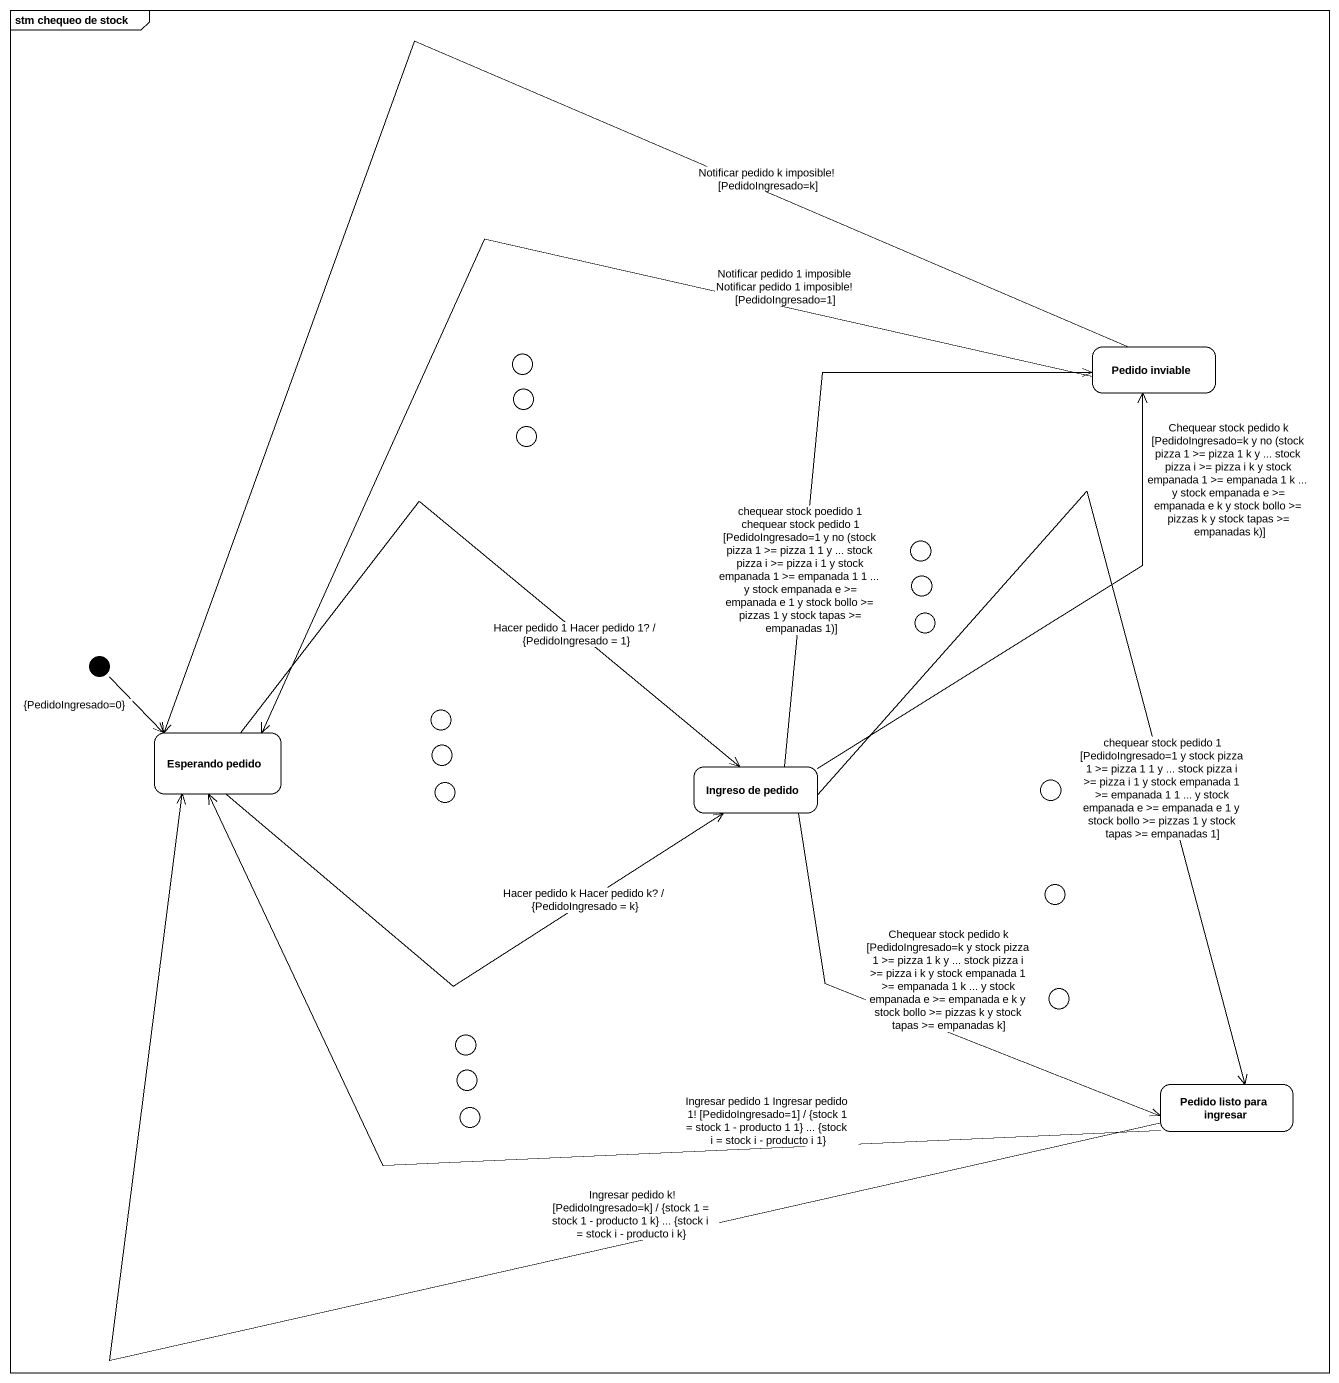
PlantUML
@startuml
mainframe stm chequeo de stock
hide empty description
state entry1 <<choice>>
state "Pedido inviable" as Pedido_inviable
state entry2 <<choice>>
state entry3 <<choice>>
state entry4 <<choice>>
state entry5 <<choice>>
state entry6 <<choice>>
state "Esperando pedido" as Esperando_pedido
state entry7 <<choice>>
state entry8 <<choice>>
state "Ingreso de pedido" as Ingreso_de_pedido
state entry9 <<choice>>
state entry10 <<choice>>
state entry11 <<choice>>
state entry12 <<choice>>
state entry13 <<choice>>
state entry14 <<choice>>
state "Pedido listo para ingresar" as Pedido_listo_para_ingresar
state entry15 <<choice>>
[*] --> Esperando_pedido : {PedidoIngresado=0}
Pedido_inviable -left-> Esperando_pedido : Notificar pedido k imposible! [PedidoIngresado=k]
Pedido_inviable -left-> Esperando_pedido : Notificar pedido 1 imposible Notificar pedido 1 imposible! [PedidoIngresado=1]
Esperando_pedido -right-> Ingreso_de_pedido : Hacer pedido k Hacer pedido k? / {PedidoIngresado = k}
Esperando_pedido -right-> Ingreso_de_pedido : Hacer pedido 1 Hacer pedido 1? / {PedidoIngresado = 1}
Ingreso_de_pedido -up-> Pedido_inviable : Chequear stock pedido k [PedidoIngresado=k y no (stock pizza 1 >= pizza 1 k y ... stock pizza i >= pizza i k y stock empanada 1 >= empanada 1 k ... y stock empanada e >= empanada e k y stock bollo >= pizzas k y stock tapas >= empanadas k)]
Ingreso_de_pedido -up-> Pedido_inviable : chequear stock poedido 1 chequear stock pedido 1 [PedidoIngresado=1 y no (stock pizza 1 >= pizza 1 1 y ... stock pizza i >= pizza i 1 y stock empanada 1 >= empanada 1 1 ... y stock empanada e >= empanada e 1 y stock bollo >= pizzas 1 y stock tapas >= empanadas 1)]
Ingreso_de_pedido --> Pedido_listo_para_ingresar : Chequear stock pedido k [PedidoIngresado=k y stock pizza 1 >= pizza 1 k y ... stock pizza i >= pizza i k y stock empanada 1 >= empanada 1 k ... y stock empanada e >= empanada e k y stock bollo >= pizzas k y stock tapas >= empanadas k]
Ingreso_de_pedido --> Pedido_listo_para_ingresar : chequear stock pedido 1 [PedidoIngresado=1 y stock pizza 1 >= pizza 1 1 y ... stock pizza i >= pizza i 1 y stock empanada 1 >= empanada 1 1 ... y stock empanada e >= empanada e 1 y stock bollo >= pizzas 1 y stock tapas >= empanadas 1]
Pedido_listo_para_ingresar -left-> Esperando_pedido : Ingresar pedido k! [PedidoIngresado=k] / {stock 1 = stock 1 - producto 1 k} ... {stock i = stock i - producto i k}
Pedido_listo_para_ingresar -left-> Esperando_pedido : Ingresar pedido 1 Ingresar pedido 1! [PedidoIngresado=1] / {stock 1 = stock 1 - producto 1 1} ... {stock i = stock i - producto i 1}
@enduml
